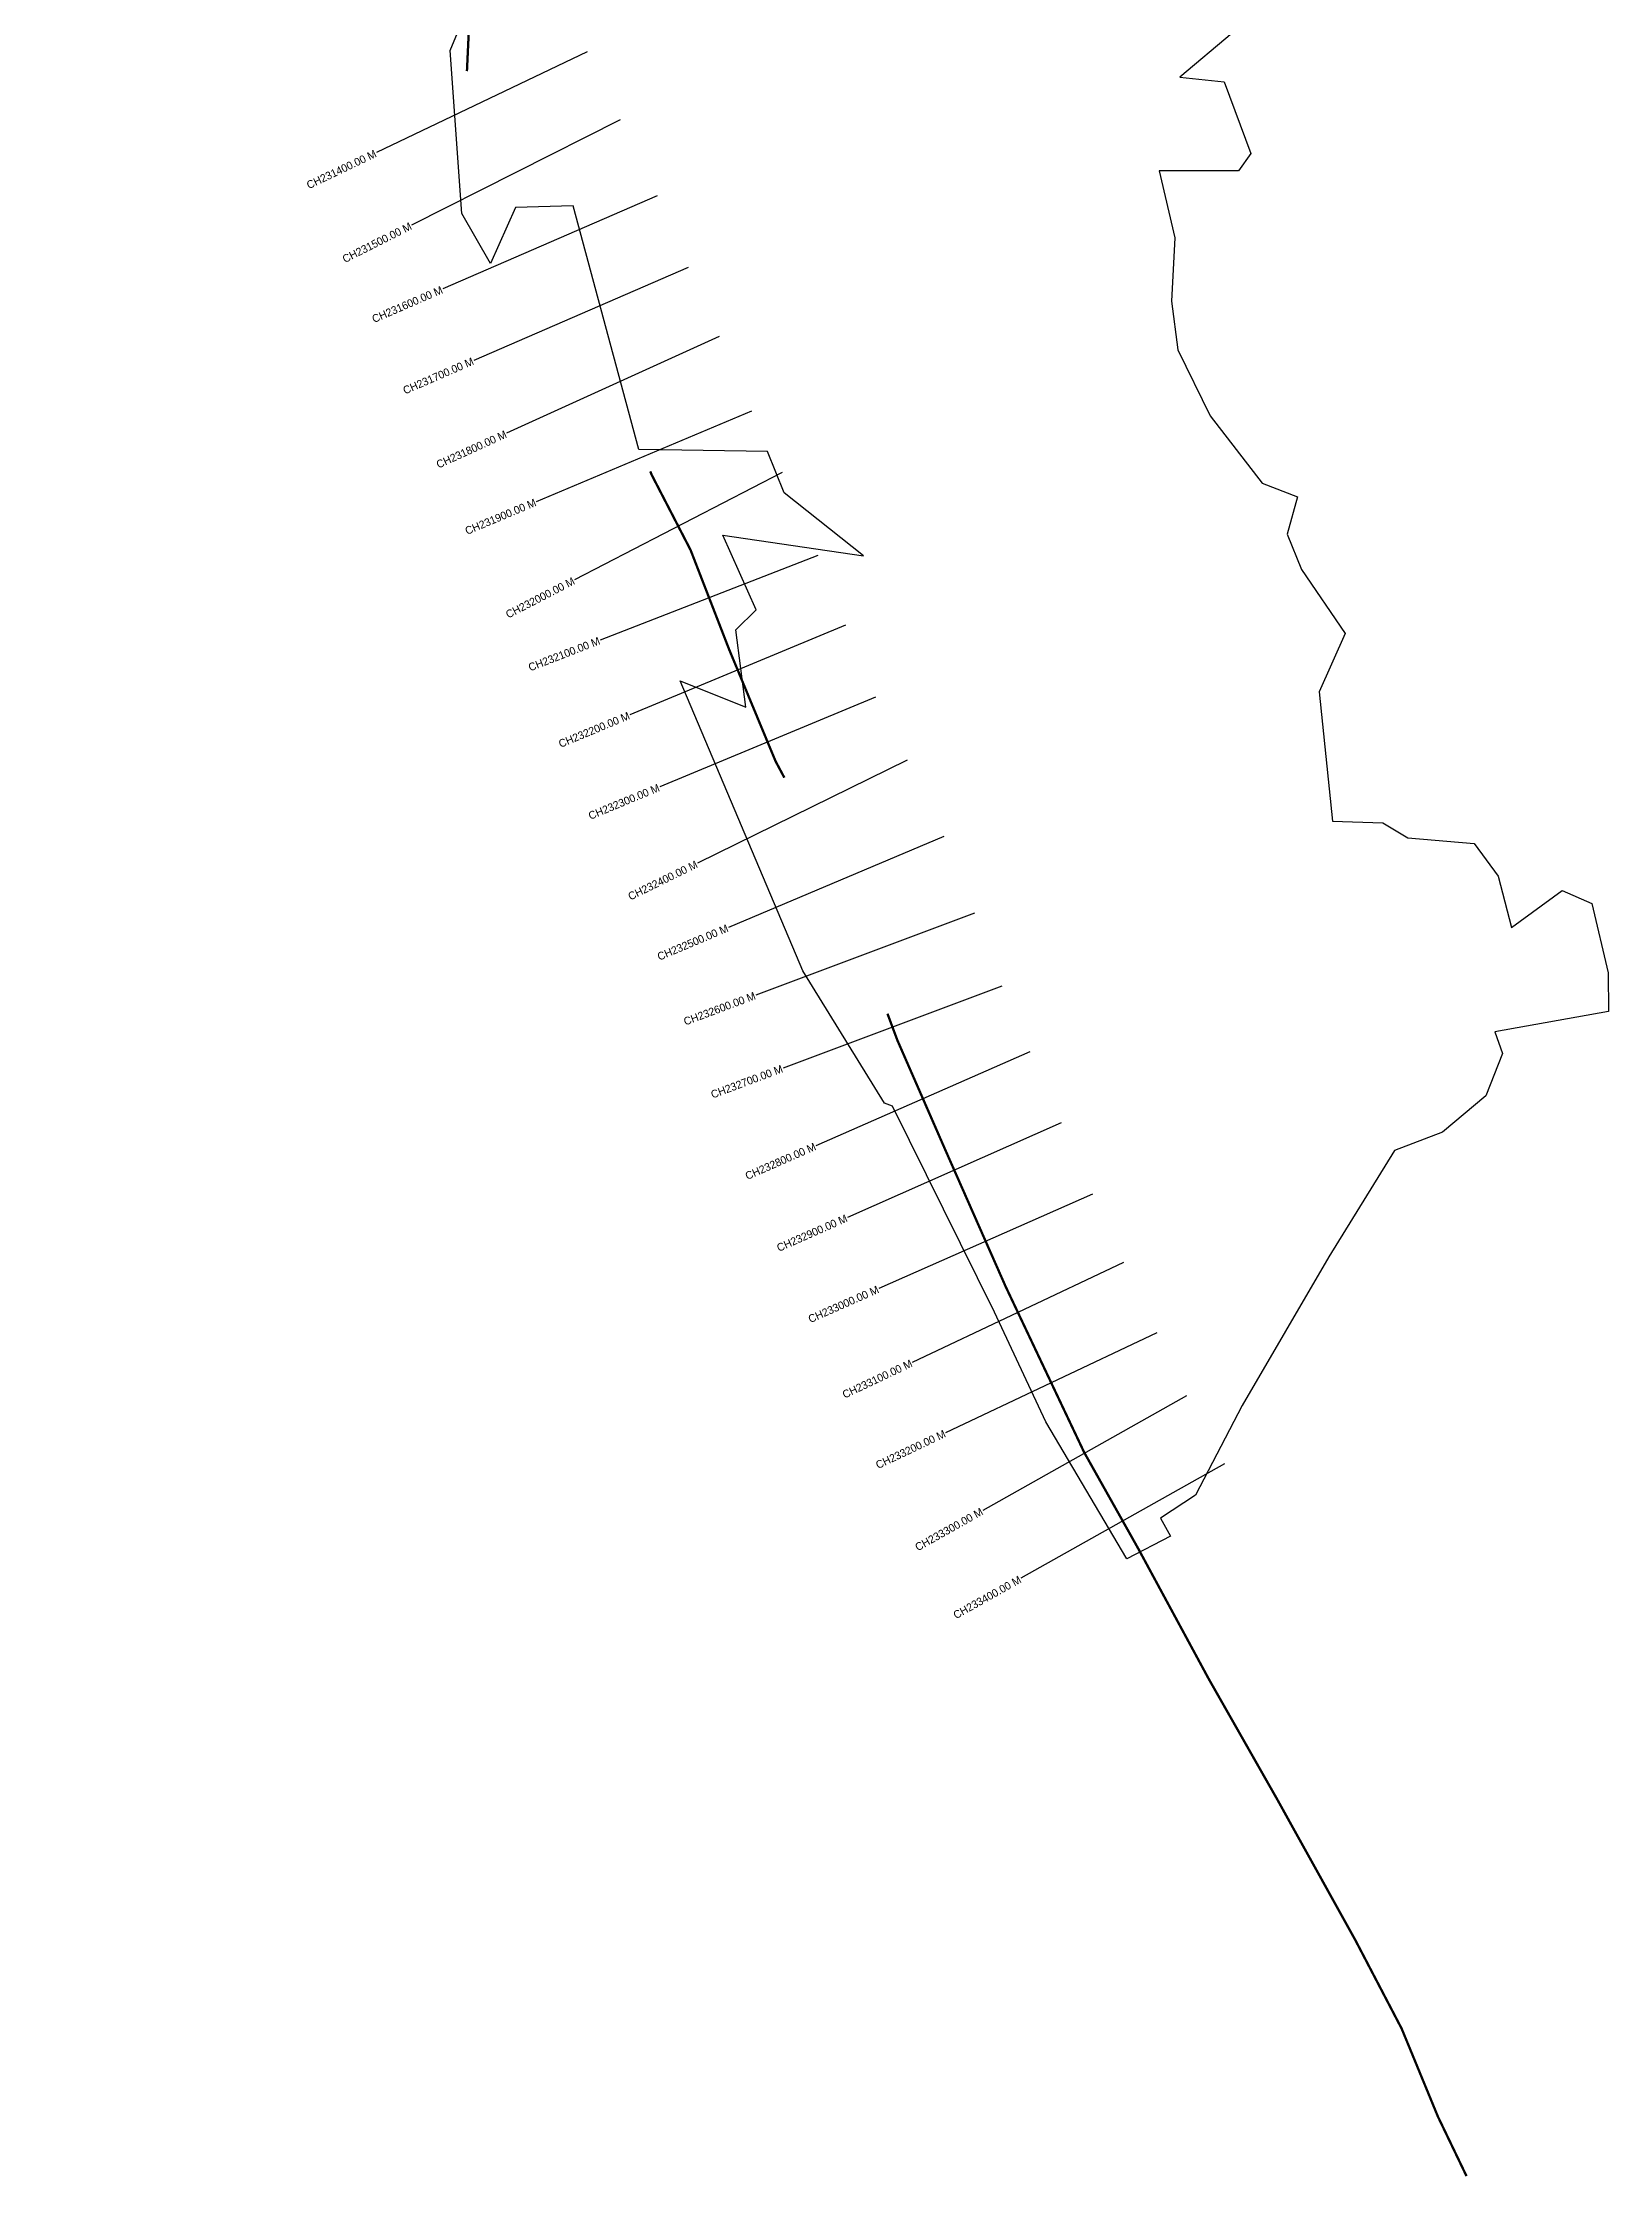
# Model space of a CAD drawing. Header units: metres. Extents: x 278054 to 280823, y 2052985 to 2058666.
# Drawn here: x 278812 to 280823, y 2052985 to 2055725 of the extents above; entities that cross this region are included whole.
import ezdxf
from ezdxf.enums import TextEntityAlignment as Align

# ---------------------------------------------------------------- set-up
doc = ezdxf.new("R2010")
doc.units = ezdxf.units.M
for name, color, linetype in [('CS', 134, 'Continuous'), ('CSMark', 210, 'Continuous'), ('NATURALLY PROTECTED', 3, 'Continuous'), ('village', 3, 'Continuous')]:
    doc.layers.add(name, color=color, linetype=linetype)

msp = doc.modelspace()

# ---------------------------------------------------------------- linework, layer by layer
at = {"color": 3}
msp.add_lwpolyline([(280363.8, 2055583), (280347.6, 2055561)], dxfattribs=at)
at = {"layer": 'CS'}
for p, q in [((279511.5, 2055713.4), (279240.7, 2055584.2)), ((279553.7, 2055626.4), (279285.8, 2055491.2)), ((279601.2, 2055528.7), (279326, 2055409.2)), ((279641, 2055436.9), (279365.8, 2055317.5)), ((279681.1, 2055348.2), (279408, 2055224)), ((279722.5, 2055252.4), (279446, 2055136.2)), ((279761.6, 2055173.5), (279495.1, 2055035.7)), ((279807.8, 2055067.3), (279528.1, 2054958.6)), ((279843.3, 2054977.5), (279566.2, 2054862.5)), ((279881.6, 2054885.1), (279604.6, 2054770.1)), ((279922.4, 2054804.3), (279653.1, 2054672.1)), ((279969.2, 2054706.4), (279692.8, 2054589.8)), ((280008.9, 2054607.9), (279727.9, 2054502.8)), ((280043.9, 2054514.2), (279762.9, 2054409.2)), ((280080, 2054429.9), (279805.2, 2054309.5)), ((280120, 2054338.8), (279845.6, 2054217.5)), ((280160.4, 2054247.3), (279886, 2054126.1)), ((280200.1, 2054159.8), (279928.9, 2054031.4)), ((280242.9, 2054069.4), (279971.7, 2053941)), ((280280.9, 2053988.3), (280019.4, 2053841.4)), ((280329.9, 2053901.1), (280068.3, 2053754.2))]:
    msp.add_line(p, q, dxfattribs=at)
at = {"layer": 'NATURALLY PROTECTED', "color": 2, "const_width": 3, "flags": 128}
for points in [[(278813.7, 2056989.9), (278860.7, 2056912.1), (278885.2, 2056863.9), (278941.7, 2056754.9), (278987.8, 2056659.9), (279032.7, 2056558.5), (279083.3, 2056439.4), (279187.7, 2056169.9), (279277.4, 2056003.4), (279360.7, 2055767.9), (279357, 2055688.8)], [(279592.4, 2055175.1), (279594.1, 2055170.9), (279644.2, 2055074.1), (279693.7, 2054946.5), (279753.3, 2054803.1), (279764.6, 2054781.9)], [(279897, 2054479), (279909.9, 2054444.5), (279972.1, 2054302.3), (280048.7, 2054128.9), (280149.6, 2053915.9), (280219.4, 2053791.7), (280309.5, 2053625.2), (280397.1, 2053471.2), (280498.1, 2053289.3), (280557.3, 2053176.2), (280603.9, 2053063.2), (280640.6, 2052986.9)]]:
    msp.add_lwpolyline(points, dxfattribs=at)
at = {"layer": 'village', "color": 3}
for points in [[(280347.6, 2055561), (280246.1, 2055560.7), (280266.2, 2055474.8), (280261.6, 2055393.7), (280269.9, 2055330.9), (280311.2, 2055246.3), (280378, 2055159.9), (280423.5, 2055142.6), (280410.1, 2055094.3), (280428.7, 2055049.2), (280484.7, 2054966.9), (280451.3, 2054892), (280468.4, 2054725.9), (280533.1, 2054724.1), (280565.2, 2054704.9), (280650.6, 2054697.6), (280681.2, 2054655.5), (280698.2, 2054589.7), (280763.3, 2054637.3), (280801.4, 2054620.4), (280822.6, 2054531.4), (280822.7, 2054481.8), (280677.1, 2054455.5), (280687, 2054428), (280665.3, 2054373.5), (280609.9, 2054327), (280548.3, 2054303.3), (280463.7, 2054166.9), (280352.7, 2053976.2), (280292.6, 2053860.8), (280247.7, 2053831.6), (280260.6, 2053808.4), (280204.3, 2053779.3), (280100.4, 2053955.1), (280034.5, 2054095.7), (279903.3, 2054360.1), (279893.1, 2054364.2), (279788.5, 2054534), (279630.8, 2054906.4), (279715, 2054872.6), (279702.1, 2054971.9), (279728.4, 2054997.3), (279685.7, 2055093.3), (279866.4, 2055066.8), (279764.5, 2055147.4), (279742.9, 2055200.7), (279577.9, 2055203.2), (279493.5, 2055515.8), (279419.5, 2055513.9), (279387.1, 2055441.7), (279350.3, 2055505.9), (279335.6, 2055715.4), (279392.6, 2055852.5)], [(280339.6, 2055737.7), (280272.5, 2055680.9), (280329.5, 2055675), (280363.8, 2055583)]]:
    msp.add_lwpolyline(points, dxfattribs=at)

# ---------------------------------------------------------------- texts
at = {"layer": 'CSMark'}
for s, rotation, p in [('CH231400.00 M', 25.5121, (279239.8, 2055583.7)), ('CH231500.00 M', 26.7823, (279285, 2055490.7)), ('CH231600.00 M', 23.4622, (279325.1, 2055408.8)), ('CH231700.00 M', 23.4622, (279364.9, 2055317.1)), ('CH231800.00 M', 24.4588, (279407.1, 2055223.5)), ('CH231900.00 M', 22.803, (279445.1, 2055135.8)), ('CH232000.00 M', 27.3482, (279494.3, 2055035.3)), ('CH232100.00 M', 21.2358, (279527.2, 2054958.2)), ('CH232200.00 M', 22.5405, (279565.3, 2054862.1)), ('CH232300.00 M', 22.5405, (279603.6, 2054769.7)), ('CH232400.00 M', 26.1576, (279652.2, 2054671.6)), ('CH232500.00 M', 22.8616, (279691.9, 2054589.4)), ('CH232600.00 M', 20.5031, (279727, 2054502.5)), ('CH232700.00 M', 20.5031, (279762, 2054408.8)), ('CH232800.00 M', 23.65, (279804.3, 2054309.1)), ('CH232900.00 M', 23.8345, (279844.7, 2054217.1)), ('CH233000.00 M', 23.8345, (279885.1, 2054125.7)), ('CH233100.00 M', 25.3376, (279928, 2054031)), ('CH233200.00 M', 25.3376, (279970.8, 2053940.6)), ('CH233300.00 M', 29.321, (280018.5, 2053840.9)), ('CH233400.00 M', 29.321, (280067.5, 2053753.7))]:
    msp.add_text(s, height=10, rotation=rotation, dxfattribs=at).set_placement(p, align=Align.MIDDLE_RIGHT)

doc.saveas('drawing.dxf')
